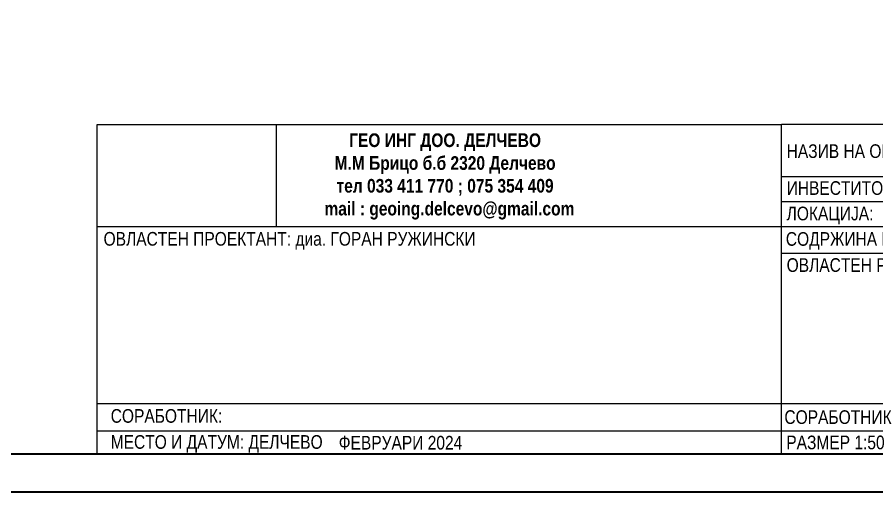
# Model space of a CAD drawing. Extents: x 1230 to 300706, y -1407 to 36108.
# Drawn here: x 112345 to 118005, y 2225 to 5349 of the extents above; entities that cross this region are included whole.
import ezdxf

# ---------------------------------------------------------------- set-up
doc = ezdxf.new("R2010")
doc.units = 0
doc.header["$LTSCALE"] = 5
doc.header["$MEASUREMENT"] = 0
doc.layers.add('4 _ - Фрагмент - Разрез.2D Elements', color=7, linetype='Continuous')
for name, color, linetype, lineweight in [('41', 7, 'Continuous', 35), ('7', 7, 'Continuous', 25), ('dimenzija', 7, 'Continuous', 13)]:
    doc.layers.add(name, color=color, linetype=linetype, lineweight=lineweight)
doc.styles.add('GENERATED_STYLE_4', font='arial.ttf')
doc.styles.add('GENERATED_STYLE_5', font='arialbd.ttf')

# ---------------------------------------------------------------- blocks, each defined once
blk = doc.blocks.new('ANTETKA')
at = {"layer": '7', "linetype": 'Continuous', "lineweight": 25}
for p, q in [((277494, 4642.6), (272999.5, 4642.6)), ((272999.5, 2475.4), (272999.5, 4642.6)), ((272999.5, 3796.5), (277494, 3796.5))]:
    blk.add_line(p, q, dxfattribs=at)
at = {"layer": '7', "linetype": 'Continuous', "lineweight": 25, "flags": 128}
for points in [[(268494, 4642.6), (272999.5, 4642.6)], [(268494, 2475.4), (268494, 4642.6), (272999.5, 4642.6)], [(269672.8, 4642.6), (269672.8, 3975.1)], [(272999.5, 4301.8), (277494, 4301.8)], [(272999.5, 4136.8), (277494, 4136.8)], [(268494, 3971.8), (272999.5, 3971.8)], [(272999.5, 3971.8), (277494, 3971.8)], [(268494, 2807.6), (277494, 2807.6)], [(268494, 2627.1), (276890.9, 2627.1)], [(268494, 2475.4), (277494, 2475.4)]]:
    blk.add_lwpolyline(points, dxfattribs=at)
at = {"layer": '4 _ - Фрагмент - Разрез.2D Elements', "linetype": 'Continuous', "lineweight": 35, "char_height": 90}
for s, insert, attachment_point, style in [('\\A1;\\pxqc;{\\fCentury Gothic|b1|i0|c204|p34;\\W0.85;ГЕО ИНГ ДОО. ДЕЛЧЕВО\\PМ.М Брицо б.б 2320 Делчево \\Pтел 033 411 770 ; 075 354 409 \\P  mail : geoing.delcevo@gmail.com}', (270785, 4300.9), 5, 'GENERATED_STYLE_5'), ('\\A1;{\\W0.850000x;\\pql;\\fCentury Gothic|b0|i0|c204|p34;ОВЛАСТЕН РЕВИДЕНТ\\P\\pqc;\\fCentury Gothic|b0|i0|c204|p34;}', (273034, 3705), 4, 'GENERATED_STYLE_4')]:
    blk.add_mtext(s, dxfattribs=dict(at, insert=insert, attachment_point=attachment_point, style=style))
at = {"layer": '41', "linetype": 'Continuous', "lineweight": 35, "char_height": 90, "attachment_point": 4, "style": 'GENERATED_STYLE_4'}
for s, insert in [('\\A1;{\\W0.850000x;\\pql;\\fCentury Gothic|b0|i0|c204|p34;НАЗИВ НА ОБЈЕКТ:}', (273034, 4467.2)), ('\\A1;{\\W0.850000x;\\pql;\\fCentury Gothic|b0|i0|c204|p34;ИНВЕСТИТОР:}', (273034, 4224.2)), ('\\A1;{\\W0.850000x;\\pql;\\fCentury Gothic|b0|i0|c204|p34;ЛОКАЦИЈА:}', (273034, 4044.4)), ('\\A1;{\\W0.850000x;\\pql;\\fCentury Gothic|b0|i0|c204|p34;ОВЛАСТЕН ПРОЕКТАНТ: диа. \\fCentury Gothic|b0|i0|c204|p34;ГОРАН РУЖИНСКИ}', (268536.2, 3877.5)), ('\\A1;{\\W0.850000x;\\pql;\\fCentury Gothic|b0|i0|c204|p34;СОДРЖИНА НА ЦРТЕЖ}', (273028.7, 3876.6)), ('\\A1;{\\W0.850000x;\\pql;\\fCentury Gothic|b0|i0|c204|p34;СОРАБОТНИК:}', (268583.1, 2724)), ('\\A1;{\\W0.850000x;\\pql;\\fCentury Gothic|b0|i0|c204|p34;СОРАБОТНИК}', (273019.3, 2716.4)), ('\\A1;{\\W0.850000x;\\pql;\\fCentury Gothic|b0|i0|c204|p34;МЕСТО И ДАТУМ: ДЕЛЧЕВО}', (268583.1, 2540.3)), ('\\A1;{\\W0.850000x;\\pql;\\fCentury Gothic|b0|i0|c204|p34;ФЕВРУАРИ 2024\\P\\pql;\\fCentury Gothic|b0|i0|c204|p34;}', (270084.6, 2547.8)), ('\\A1;{\\W0.850000x;\\pql;\\fCentury Gothic|b0|i0|c204|p34;РАЗМЕР 1:50}', (273031.7, 2549.7))]:
    blk.add_mtext(s, dxfattribs=dict(at, insert=insert))

msp = doc.modelspace()

# ---------------------------------------------------------------- linework, layer by layer
at = {"layer": '41', "color": 7, "linetype": 'Continuous', "lineweight": 35, "ltscale": 0.1, "flags": 128}
for points in [[(122128.5, 17075.4), (101128.5, 17075.4), (101128.5, 2225.4), (122128.5, 2225.4)], [(121878.5, 16825.4), (102378.5, 16825.4), (102378.5, 2475.4), (121878.5, 2475.4)]]:
    msp.add_lwpolyline(points, close=True, dxfattribs=at)

# ---------------------------------------------------------------- block references
at = {"layer": 'dimenzija'}
msp.add_blockref('ANTETKA', (-155622.2, 0), dxfattribs=at)

doc.saveas('drawing.dxf')
